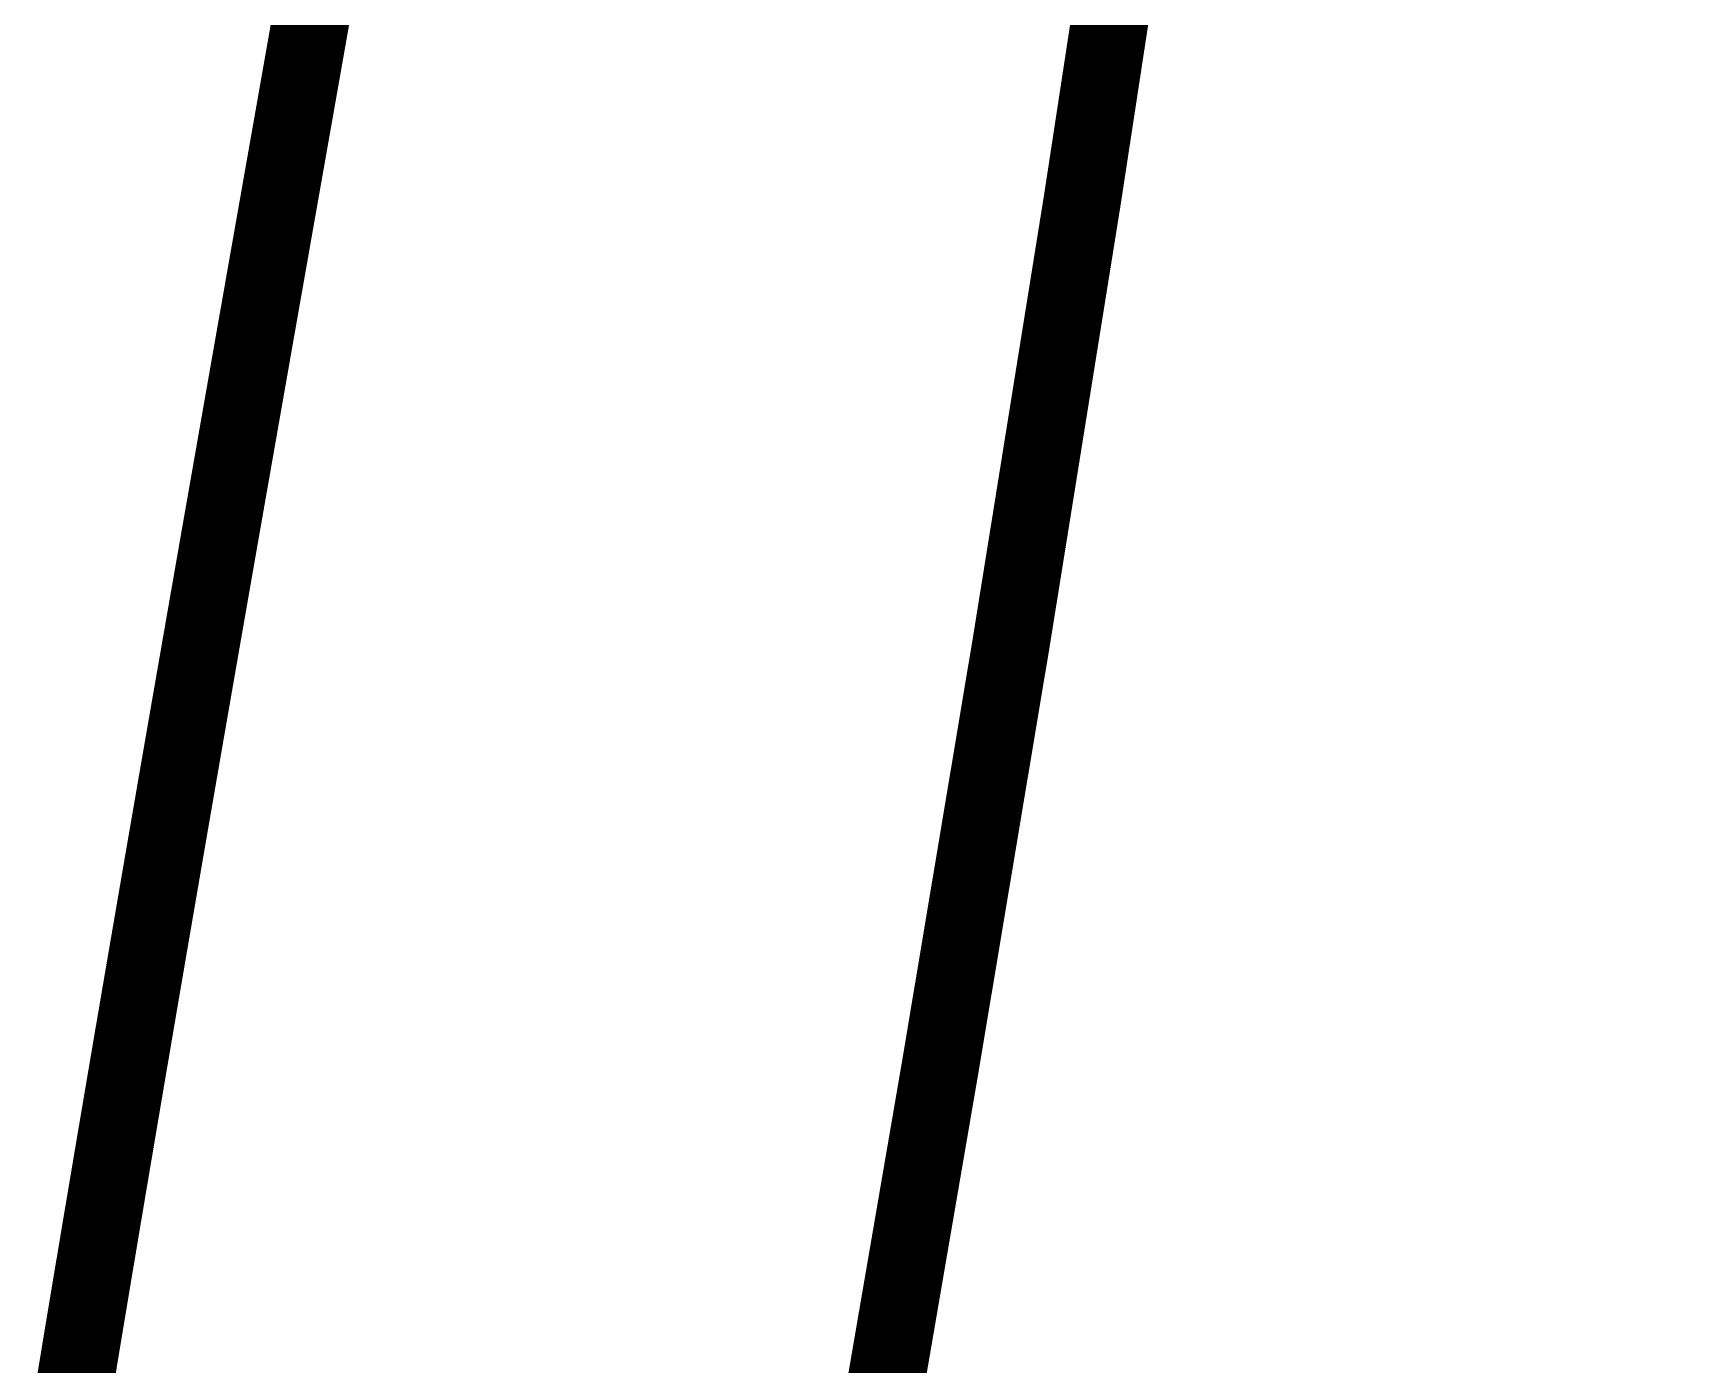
# Model space of a CAD drawing. Header units: inches. Extents: x -300 to 516, y -297 to 231.
# Drawn here: x -24.737 to -22.066, y -177.386 to -175.23 of the extents above; entities that cross this region are included whole.
import ezdxf

# ---------------------------------------------------------------- set-up
doc = ezdxf.new("R2010")
doc.units = ezdxf.units.IN
doc.header["$LTSCALE"] = 24
doc.header["$MEASUREMENT"] = 0
doc.layers.add('EXTERIOR ELEC EQUIP', color=190, linetype='Continuous')

msp = doc.modelspace()

# ---------------------------------------------------------------- linework, layer by layer
at = {"layer": 'EXTERIOR ELEC EQUIP', "const_width": 0.125}
msp.add_lwpolyline([(-22.12849, -167.2981), (-22.16409, -167.82911), (-22.23281, -168.71192), (-22.31167, -169.61206), (-22.39936, -170.51809), (-22.49454, -171.41853), (-22.5959, -172.30193), (-22.7021, -173.15682), (-22.81191, -173.97418), (-22.92437, -174.75467), (-23.03858, -175.50136), (-23.15368, -176.21735), (-23.26878, -176.90572), (-23.383, -177.56956), (-23.49546, -178.21194), (-23.60526, -179.02346), (-23.71181, -179.63201)], dxfattribs=at)
at = {"layer": 'EXTERIOR ELEC EQUIP', "color": 60, "const_width": 0.125}
msp.add_lwpolyline([(-24.67475, -177.44895), (-24.67447, -177.44724), (-24.67419, -177.44554), (-24.67391, -177.44384), (-24.67362, -177.44214), (-24.67334, -177.44044), (-24.67306, -177.43874), (-24.67278, -177.43703), (-24.6725, -177.43533), (-24.67222, -177.43363), (-24.67194, -177.43193), (-24.67166, -177.43023), (-24.67137, -177.42853), (-24.67109, -177.42682), (-24.67081, -177.42512), (-24.67053, -177.42342), (-24.67025, -177.42172), (-24.66997, -177.42002), (-24.66968, -177.41831), (-24.6694, -177.41661), (-24.66912, -177.41491), (-24.66884, -177.41321), (-24.66856, -177.4115), (-24.66828, -177.4098), (-24.66799, -177.4081), (-24.66771, -177.4064), (-24.66743, -177.40469), (-24.66715, -177.40299), (-24.66687, -177.40129), (-24.66658, -177.39958), (-24.6663, -177.39788), (-24.66602, -177.39618), (-24.66574, -177.39448), (-24.66546, -177.39277), (-24.66517, -177.39107), (-24.66489, -177.38937), (-24.66461, -177.38766), (-24.66433, -177.38596), (-24.66404, -177.38426), (-24.66376, -177.38255), (-24.66348, -177.38085), (-24.6632, -177.37914), (-24.66291, -177.37744), (-24.66263, -177.37574), (-24.66235, -177.37403), (-24.66206, -177.37233), (-24.66178, -177.37063), (-24.6615, -177.36892), (-24.66122, -177.36722), (-24.66093, -177.36551), (-24.66065, -177.36381), (-24.66037, -177.36211), (-24.66008, -177.3604), (-24.6598, -177.3587), (-24.65952, -177.35699), (-24.65924, -177.35529), (-24.65895, -177.35358), (-24.65867, -177.35188), (-24.65839, -177.35018), (-24.6581, -177.34847), (-24.65782, -177.34677), (-24.65754, -177.34506), (-24.65725, -177.34336), (-24.65697, -177.34165), (-24.65669, -177.33995), (-24.6564, -177.33824), (-24.65612, -177.33654), (-24.65583, -177.33483), (-24.65555, -177.33313), (-24.65527, -177.33142), (-24.65498, -177.32972), (-24.6547, -177.32801), (-24.65442, -177.32631), (-24.65413, -177.3246), (-24.65385, -177.32289), (-24.65356, -177.32119), (-24.65328, -177.31948), (-24.653, -177.31778), (-24.65271, -177.31607), (-24.65243, -177.31437), (-24.65214, -177.31266), (-24.65186, -177.31096), (-24.65158, -177.30925), (-24.65129, -177.30754), (-24.65101, -177.30584), (-24.65072, -177.30413), (-24.65044, -177.30243), (-24.65016, -177.30072), (-24.64987, -177.29901), (-24.64959, -177.29731), (-24.6493, -177.2956), (-24.64902, -177.29389), (-24.64873, -177.29219), (-24.64845, -177.29048), (-24.64816, -177.28877), (-24.64788, -177.28707), (-24.64759, -177.28536), (-24.64731, -177.28365), (-24.64702, -177.28195), (-24.64674, -177.28024), (-24.64646, -177.27853), (-24.64617, -177.27683), (-24.64589, -177.27512), (-24.6456, -177.27341), (-24.64532, -177.27171), (-24.64503, -177.27), (-24.64475, -177.26829), (-24.64446, -177.26658), (-24.64418, -177.26488), (-24.64389, -177.26317), (-24.6436, -177.26146), (-24.64332, -177.25975), (-24.64303, -177.25805), (-24.64275, -177.25634), (-24.64246, -177.25463), (-24.64218, -177.25292), (-24.64189, -177.25122), (-24.64161, -177.24951), (-24.64132, -177.2478), (-24.64104, -177.24609), (-24.64075, -177.24438), (-24.64046, -177.24268), (-24.64018, -177.24097), (-24.63989, -177.23926), (-24.63961, -177.23755), (-24.63932, -177.23584), (-24.63904, -177.23414), (-24.63875, -177.23243), (-24.63846, -177.23072), (-24.63818, -177.22901), (-24.63789, -177.2273), (-24.63761, -177.22559), (-24.63732, -177.22388), (-24.63703, -177.22218), (-24.63675, -177.22047), (-24.63646, -177.21876), (-24.63618, -177.21705), (-24.63589, -177.21534), (-24.6356, -177.21363), (-24.63532, -177.21192), (-24.63503, -177.21021), (-24.63474, -177.2085), (-24.63446, -177.20679), (-24.63417, -177.20509), (-24.63389, -177.20338), (-24.6336, -177.20167), (-24.63331, -177.19996), (-24.63303, -177.19825), (-24.63274, -177.19654), (-24.63245, -177.19483), (-24.63217, -177.19312), (-24.63188, -177.19141), (-24.63159, -177.1897), (-24.63131, -177.18799), (-24.63102, -177.18628), (-24.63073, -177.18457), (-24.63045, -177.18286), (-24.63016, -177.18115), (-24.62987, -177.17944), (-24.62958, -177.17773), (-24.6293, -177.17602), (-24.62901, -177.17431), (-24.62872, -177.1726), (-24.62844, -177.17089), (-24.62815, -177.16918), (-24.62786, -177.16747), (-24.62757, -177.16576), (-24.62729, -177.16405), (-24.627, -177.16234), (-24.62671, -177.16063), (-24.62642, -177.15891), (-24.62614, -177.1572), (-24.62585, -177.15549), (-24.62556, -177.15378), (-24.62527, -177.15207), (-24.62499, -177.15036), (-24.6247, -177.14865), (-24.62441, -177.14694), (-24.62412, -177.14523), (-24.62384, -177.14352), (-24.62355, -177.1418), (-24.62326, -177.14009), (-24.62297, -177.13838), (-24.62269, -177.13667), (-24.6224, -177.13496), (-24.62211, -177.13325), (-24.62182, -177.13154), (-24.62153, -177.12982), (-24.62125, -177.12811), (-24.62096, -177.1264), (-24.62067, -177.12469), (-24.62038, -177.12298), (-24.62009, -177.12127), (-24.6198, -177.11955), (-24.61952, -177.11784), (-24.61923, -177.11613), (-24.61894, -177.11442), (-24.61865, -177.11271), (-24.61836, -177.11099), (-24.61807, -177.10928), (-24.61779, -177.10757), (-24.6175, -177.10586), (-24.61721, -177.10414), (-24.61692, -177.10243), (-24.61663, -177.10072), (-24.61634, -177.09901), (-24.61605, -177.09729), (-24.61577, -177.09558), (-24.61548, -177.09387), (-24.61519, -177.09215), (-24.6149, -177.09044), (-24.61461, -177.08873), (-24.61432, -177.08702), (-24.61403, -177.0853), (-24.61374, -177.08359), (-24.61346, -177.08188), (-24.61317, -177.08016), (-24.61288, -177.07845), (-24.61259, -177.07674), (-24.6123, -177.07502), (-24.61201, -177.07331), (-24.61172, -177.0716), (-24.61143, -177.06988), (-24.61114, -177.06817), (-24.61085, -177.06646), (-24.61056, -177.06474), (-24.61027, -177.06303), (-24.60998, -177.06132), (-24.6097, -177.0596), (-24.60941, -177.05789), (-24.60912, -177.05617), (-24.60883, -177.05446), (-24.60854, -177.05275), (-24.60825, -177.05103), (-24.60796, -177.04932), (-24.60767, -177.0476), (-24.60738, -177.04589), (-24.60709, -177.04417), (-24.6068, -177.04246), (-24.60651, -177.04075), (-24.60622, -177.03903), (-24.60593, -177.03732), (-24.60564, -177.0356), (-24.60535, -177.03389), (-24.60506, -177.03217), (-24.60477, -177.03046), (-24.60448, -177.02874), (-24.60419, -177.02703), (-24.6039, -177.02531), (-24.60361, -177.0236), (-24.60332, -177.02188), (-24.60303, -177.02017), (-24.60274, -177.01845), (-24.60245, -177.01674), (-24.60216, -177.01502), (-24.60187, -177.01331), (-24.60158, -177.01159), (-24.60129, -177.00988), (-24.601, -177.00816), (-24.60071, -177.00645), (-24.60042, -177.00473), (-24.60013, -177.00302), (-24.59983, -177.0013), (-24.59954, -176.99958), (-24.59925, -176.99787), (-24.59896, -176.99615), (-24.59867, -176.99444), (-24.59838, -176.99272), (-24.59809, -176.99101), (-24.5978, -176.98929), (-24.59751, -176.98757), (-24.59722, -176.98586), (-24.59693, -176.98414), (-24.59664, -176.98243), (-24.59635, -176.98071), (-24.59605, -176.97899), (-24.59576, -176.97728), (-24.59547, -176.97556), (-24.59518, -176.97384), (-24.59489, -176.97213), (-24.5946, -176.97041), (-24.59431, -176.96869), (-24.59402, -176.96698), (-24.59373, -176.96526), (-24.59343, -176.96354), (-24.59314, -176.96183), (-24.59285, -176.96011), (-24.59256, -176.95839), (-24.59227, -176.95668), (-24.59198, -176.95496), (-24.59169, -176.95324), (-24.59139, -176.95153), (-24.5911, -176.94981), (-24.59081, -176.94809), (-24.59052, -176.94637), (-24.59023, -176.94466), (-24.58994, -176.94294), (-24.58964, -176.94122), (-24.58935, -176.9395), (-24.58906, -176.93779), (-24.58877, -176.93607), (-24.58848, -176.93435), (-24.58819, -176.93263), (-24.58789, -176.93092), (-24.5876, -176.9292), (-24.58731, -176.92748), (-24.58702, -176.92576), (-24.58673, -176.92404), (-24.58643, -176.92233), (-24.58614, -176.92061), (-24.58585, -176.91889), (-24.58556, -176.91717), (-24.58526, -176.91545), (-24.58497, -176.91374), (-24.58468, -176.91202), (-24.58439, -176.9103), (-24.5841, -176.90858), (-24.5838, -176.90686), (-24.58351, -176.90514), (-24.58322, -176.90343), (-24.58293, -176.90171), (-24.58263, -176.89999), (-24.58234, -176.89827), (-24.58205, -176.89655), (-24.58176, -176.89483), (-24.58146, -176.89311), (-24.58117, -176.89139), (-24.58088, -176.88968), (-24.58058, -176.88796), (-24.58029, -176.88624), (-24.58, -176.88452), (-24.57971, -176.8828), (-24.57941, -176.88108), (-24.57912, -176.87936), (-24.57883, -176.87764), (-24.57854, -176.87592), (-24.57824, -176.8742), (-24.57795, -176.87248), (-24.57766, -176.87076), (-24.57736, -176.86904), (-24.57707, -176.86733), (-24.57678, -176.86561), (-24.57648, -176.86389), (-24.57619, -176.86217), (-24.5759, -176.86045), (-24.5756, -176.85873), (-24.57531, -176.85701), (-24.57502, -176.85529), (-24.57472, -176.85357), (-24.57443, -176.85185), (-24.57414, -176.85013), (-24.57384, -176.84841), (-24.57355, -176.84669), (-24.57326, -176.84497), (-24.57296, -176.84325), (-24.57267, -176.84153), (-24.57238, -176.8398), (-24.57208, -176.83808), (-24.57179, -176.83636), (-24.5715, -176.83464), (-24.5712, -176.83292), (-24.57091, -176.8312), (-24.57061, -176.82948), (-24.57032, -176.82776), (-24.57003, -176.82604), (-24.56973, -176.82432), (-24.56944, -176.8226), (-24.56915, -176.82088), (-24.56885, -176.81916), (-24.56856, -176.81744), (-24.56826, -176.81571), (-24.56797, -176.81399), (-24.56768, -176.81227), (-24.56738, -176.81055), (-24.56709, -176.80883), (-24.56679, -176.80711), (-24.5665, -176.80539), (-24.5662, -176.80366), (-24.56591, -176.80194), (-24.56562, -176.80022), (-24.56532, -176.7985), (-24.56503, -176.79678), (-24.56473, -176.79506), (-24.56444, -176.79334), (-24.56414, -176.79161), (-24.56385, -176.78989), (-24.56355, -176.78817), (-24.56326, -176.78645), (-24.56297, -176.78473), (-24.56267, -176.783), (-24.56238, -176.78128), (-24.56208, -176.77956), (-24.56179, -176.77784), (-24.56149, -176.77612), (-24.5612, -176.77439), (-24.5609, -176.77267), (-24.56061, -176.77095), (-24.56031, -176.76923), (-24.56002, -176.7675), (-24.55972, -176.76578), (-24.55943, -176.76406), (-24.55913, -176.76234), (-24.55884, -176.76061), (-24.55854, -176.75889), (-24.55825, -176.75717), (-24.55795, -176.75544), (-24.55766, -176.75372), (-24.55736, -176.752), (-24.55707, -176.75028), (-24.55677, -176.74855), (-24.55648, -176.74683), (-24.55618, -176.74511), (-24.55589, -176.74338), (-24.55559, -176.74166), (-24.5553, -176.73994), (-24.555, -176.73821), (-24.55471, -176.73649), (-24.55441, -176.73477), (-24.55412, -176.73304), (-24.55382, -176.73132), (-24.55352, -176.7296), (-24.55323, -176.72787), (-24.55293, -176.72615), (-24.55264, -176.72443), (-24.55234, -176.7227), (-24.55205, -176.72098), (-24.55175, -176.71925), (-24.55146, -176.71753), (-24.55116, -176.71581), (-24.55086, -176.71408), (-24.55057, -176.71236), (-24.55027, -176.71063), (-24.54998, -176.70891), (-24.54968, -176.70719), (-24.54938, -176.70546), (-24.54909, -176.70374), (-24.54879, -176.70201), (-24.5485, -176.70029), (-24.5482, -176.69856), (-24.5479, -176.69684), (-24.54761, -176.69512), (-24.54731, -176.69339), (-24.54702, -176.69167), (-24.54672, -176.68994), (-24.54642, -176.68822), (-24.54613, -176.68649), (-24.54583, -176.68477), (-24.54554, -176.68304), (-24.54524, -176.68132), (-24.54494, -176.67959), (-24.54465, -176.67787), (-24.54435, -176.67614), (-24.54405, -176.67442), (-24.54376, -176.67269), (-24.54346, -176.67097), (-24.54316, -176.66924), (-24.54287, -176.66752), (-24.54257, -176.66579), (-24.54227, -176.66407), (-24.54198, -176.66234), (-24.54168, -176.66061), (-24.54138, -176.65889), (-24.54109, -176.65716), (-24.54079, -176.65544), (-24.54049, -176.65371), (-24.5402, -176.65199), (-24.5399, -176.65026), (-24.5396, -176.64853), (-24.53931, -176.64681), (-24.53901, -176.64508), (-24.53871, -176.64336), (-24.53842, -176.64163), (-24.53812, -176.6399), (-24.53782, -176.63818), (-24.53753, -176.63645), (-24.53723, -176.63473), (-24.53693, -176.633), (-24.53663, -176.63127), (-24.53634, -176.62955), (-24.53604, -176.62782), (-24.53574, -176.62609), (-24.53545, -176.62437), (-24.53515, -176.62264), (-24.53485, -176.62092), (-24.53455, -176.61919), (-24.53426, -176.61746), (-24.53396, -176.61574), (-24.53366, -176.61401), (-24.53336, -176.61228), (-24.53307, -176.61055), (-24.53277, -176.60883), (-24.53247, -176.6071), (-24.53217, -176.60537), (-24.53188, -176.60365), (-24.53158, -176.60192), (-24.53128, -176.60019), (-24.53098, -176.59847), (-24.53069, -176.59674), (-24.53039, -176.59501), (-24.53009, -176.59328), (-24.52979, -176.59156), (-24.5295, -176.58983), (-24.5292, -176.5881), (-24.5289, -176.58637), (-24.5286, -176.58465), (-24.5283, -176.58292), (-24.52801, -176.58119), (-24.52771, -176.57946), (-24.52741, -176.57774), (-24.52711, -176.57601), (-24.52681, -176.57428), (-24.52652, -176.57255), (-24.52622, -176.57082), (-24.52592, -176.5691), (-24.52562, -176.56737), (-24.52532, -176.56564), (-24.52503, -176.56391), (-24.52473, -176.56218), (-24.52443, -176.56046), (-24.52413, -176.55873), (-24.52383, -176.557), (-24.52354, -176.55527), (-24.52324, -176.55354), (-24.52294, -176.55181), (-24.52264, -176.55009), (-24.52234, -176.54836), (-24.52204, -176.54663), (-24.52174, -176.5449), (-24.52145, -176.54317), (-24.52115, -176.54144), (-24.52085, -176.53971), (-24.52055, -176.53798), (-24.52025, -176.53626), (-24.51995, -176.53453), (-24.51965, -176.5328), (-24.51936, -176.53107), (-24.51906, -176.52934), (-24.51876, -176.52761), (-24.51846, -176.52588), (-24.51816, -176.52415), (-24.51786, -176.52242), (-24.51756, -176.52069), (-24.51727, -176.51896), (-24.51697, -176.51723), (-24.51667, -176.51551), (-24.51637, -176.51378), (-24.51607, -176.51205), (-24.51577, -176.51032), (-24.51547, -176.50859), (-24.51517, -176.50686), (-24.51487, -176.50513), (-24.51457, -176.5034), (-24.51428, -176.50167), (-24.51398, -176.49994), (-24.51368, -176.49821), (-24.51338, -176.49648), (-24.51308, -176.49475), (-24.51278, -176.49302), (-24.51248, -176.49129), (-24.51218, -176.48956), (-24.51188, -176.48783), (-24.51158, -176.4861), (-24.51128, -176.48437), (-24.51098, -176.48264), (-24.51068, -176.48091), (-24.51038, -176.47918), (-24.51009, -176.47745), (-24.50979, -176.47572), (-24.50949, -176.47399), (-24.50919, -176.47226), (-24.50889, -176.47052), (-24.50859, -176.46879), (-24.50829, -176.46706), (-24.50799, -176.46533), (-24.50769, -176.4636), (-24.50739, -176.46187), (-24.50709, -176.46014), (-24.50679, -176.45841), (-24.50649, -176.45668), (-24.50619, -176.45495), (-24.50589, -176.45322), (-24.50559, -176.45148), (-24.50529, -176.44975), (-24.50499, -176.44802), (-24.50469, -176.44629), (-24.50439, -176.44456), (-24.50409, -176.44283), (-24.50379, -176.4411), (-24.50349, -176.43937), (-24.50319, -176.43763), (-24.50289, -176.4359), (-24.50259, -176.43417), (-24.50229, -176.43244), (-24.50199, -176.43071), (-24.50169, -176.42898), (-24.50139, -176.42724), (-24.50109, -176.42551), (-24.50079, -176.42378), (-24.50049, -176.42205), (-24.50019, -176.42032), (-24.49989, -176.41859), (-24.49959, -176.41685), (-24.49929, -176.41512), (-24.49899, -176.41339), (-24.49869, -176.41166), (-24.49839, -176.40992), (-24.49809, -176.40819), (-24.49779, -176.40646), (-24.49749, -176.40473), (-24.49719, -176.403), (-24.49689, -176.40126), (-24.49658, -176.39953), (-24.49628, -176.3978), (-24.49598, -176.39607), (-24.49568, -176.39433), (-24.49538, -176.3926), (-24.49508, -176.39087), (-24.49478, -176.38914), (-24.49448, -176.3874), (-24.49418, -176.38567), (-24.49388, -176.38394), (-24.49358, -176.3822), (-24.49328, -176.38047), (-24.49298, -176.37874), (-24.49268, -176.377), (-24.49237, -176.37527), (-24.49207, -176.37354), (-24.49177, -176.37181), (-24.49147, -176.37007), (-24.49117, -176.36834), (-24.49087, -176.36661), (-24.49057, -176.36487), (-24.49027, -176.36314), (-24.48997, -176.36141), (-24.48967, -176.35967), (-24.48936, -176.35794), (-24.48906, -176.35621), (-24.48876, -176.35447), (-24.48846, -176.35274), (-24.48816, -176.351), (-24.48786, -176.34927), (-24.48756, -176.34754), (-24.48726, -176.3458), (-24.48695, -176.34407), (-24.48665, -176.34234), (-24.48635, -176.3406), (-24.48605, -176.33887), (-24.48575, -176.33713), (-24.48545, -176.3354), (-24.48515, -176.33366), (-24.48485, -176.33193), (-24.48454, -176.3302), (-24.48424, -176.32846), (-24.48394, -176.32673), (-24.48364, -176.32499), (-24.48334, -176.32326), (-24.48304, -176.32152), (-24.48273, -176.31979), (-24.48243, -176.31806), (-24.48213, -176.31632), (-24.48183, -176.31459), (-24.48153, -176.31285), (-24.48123, -176.31112), (-24.48092, -176.30938), (-24.48062, -176.30765), (-24.48032, -176.30591), (-24.48002, -176.30418), (-24.47972, -176.30244), (-24.47941, -176.30071), (-24.47911, -176.29897), (-24.47881, -176.29724), (-24.47851, -176.2955), (-24.47821, -176.29377), (-24.47791, -176.29203), (-24.4776, -176.2903), (-24.4773, -176.28856), (-24.477, -176.28683), (-24.4767, -176.28509), (-24.47639, -176.28336), (-24.47609, -176.28162), (-24.47579, -176.27989), (-24.47549, -176.27815), (-24.47519, -176.27641), (-24.47488, -176.27468), (-24.47458, -176.27294), (-24.47428, -176.27121), (-24.47398, -176.26947), (-24.47368, -176.26774), (-24.47337, -176.266), (-24.47307, -176.26426), (-24.47277, -176.26253), (-24.47247, -176.26079), (-24.47216, -176.25906), (-24.47186, -176.25732), (-24.47156, -176.25558), (-24.47126, -176.25385), (-24.47095, -176.25211), (-24.47065, -176.25038), (-24.47035, -176.24864), (-24.47005, -176.2469), (-24.46974, -176.24517), (-24.46944, -176.24343), (-24.46914, -176.24169), (-24.46884, -176.23996), (-24.46853, -176.23822), (-24.46823, -176.23648), (-24.46793, -176.23475), (-24.46762, -176.23301), (-24.46732, -176.23127), (-24.46702, -176.22954), (-24.46672, -176.2278), (-24.46641, -176.22606), (-24.46611, -176.22433), (-24.46581, -176.22259), (-24.46551, -176.22085), (-24.4652, -176.21912), (-24.4649, -176.21738), (-24.4646, -176.21564), (-24.46429, -176.21391), (-24.46399, -176.21217), (-24.46369, -176.21043), (-24.46338, -176.20869), (-24.46308, -176.20696), (-24.46278, -176.20522), (-24.46248, -176.20348), (-24.46217, -176.20175), (-24.46187, -176.20001), (-24.46157, -176.19827), (-24.46126, -176.19653), (-24.46096, -176.1948), (-24.46066, -176.19306), (-24.46035, -176.19132), (-24.46005, -176.18958), (-24.45975, -176.18784), (-24.45944, -176.18611), (-24.45914, -176.18437), (-24.45884, -176.18263), (-24.45853, -176.18089), (-24.45823, -176.17916), (-24.45793, -176.17742), (-24.45762, -176.17568), (-24.45732, -176.17394), (-24.45702, -176.1722), (-24.45671, -176.17047), (-24.45641, -176.16873), (-24.45611, -176.16699), (-24.4558, -176.16525), (-24.4555, -176.16351), (-24.4552, -176.16177), (-24.45489, -176.16004), (-24.45459, -176.1583), (-24.45428, -176.15656), (-24.45398, -176.15482), (-24.45368, -176.15308), (-24.45337, -176.15134), (-24.45307, -176.1496), (-24.45277, -176.14787), (-24.45246, -176.14613), (-24.45216, -176.14439), (-24.45185, -176.14265), (-24.45155, -176.14091), (-24.45125, -176.13917), (-24.45094, -176.13743), (-24.45064, -176.13569), (-24.45034, -176.13395), (-24.45003, -176.13222), (-24.44973, -176.13048), (-24.44942, -176.12874), (-24.44912, -176.127), (-24.44882, -176.12526), (-24.44851, -176.12352), (-24.44821, -176.12178), (-24.4479, -176.12004), (-24.4476, -176.1183), (-24.4473, -176.11656), (-24.44699, -176.11482), (-24.44669, -176.11308), (-24.44638, -176.11134), (-24.44608, -176.1096), (-24.44577, -176.10786), (-24.44547, -176.10612), (-24.44517, -176.10439), (-24.44486, -176.10265), (-24.44456, -176.10091), (-24.44425, -176.09917), (-24.44395, -176.09743), (-24.44365, -176.09569), (-24.44334, -176.09395), (-24.44304, -176.09221), (-24.44273, -176.09047), (-24.44243, -176.08873), (-24.44212, -176.08699), (-24.44182, -176.08525), (-24.44151, -176.08351), (-24.44121, -176.08177), (-24.44091, -176.08003), (-24.4406, -176.07828), (-24.4403, -176.07654), (-24.43999, -176.0748), (-24.43969, -176.07306), (-24.43938, -176.07132), (-24.43908, -176.06958), (-24.43877, -176.06784), (-24.43847, -176.0661), (-24.43816, -176.06436), (-24.43786, -176.06262), (-24.43755, -176.06088), (-24.43725, -176.05914), (-24.43695, -176.0574), (-24.43664, -176.05566), (-24.43634, -176.05392), (-24.43603, -176.05218), (-24.43573, -176.05043), (-24.43542, -176.04869), (-24.43512, -176.04695), (-24.43481, -176.04521), (-24.43451, -176.04347), (-24.4342, -176.04173), (-24.4339, -176.03999), (-24.43359, -176.03825), (-24.43329, -176.03651), (-24.43298, -176.03476), (-24.43268, -176.03302), (-24.43237, -176.03128), (-24.43207, -176.02954), (-24.43176, -176.0278), (-24.43146, -176.02606), (-24.43115, -176.02432), (-24.43085, -176.02257), (-24.43054, -176.02083), (-24.43024, -176.01909), (-24.42993, -176.01735), (-24.42963, -176.01561), (-24.42932, -176.01387), (-24.42902, -176.01212), (-24.42871, -176.01038), (-24.42841, -176.00864), (-24.4281, -176.0069), (-24.4278, -176.00516), (-24.42749, -176.00341), (-24.42718, -176.00167), (-24.42688, -175.99993), (-24.42657, -175.99819), (-24.42627, -175.99645), (-24.42596, -175.9947), (-24.42566, -175.99296), (-24.42535, -175.99122), (-24.42505, -175.98948), (-24.42474, -175.98773), (-24.42444, -175.98599), (-24.42413, -175.98425), (-24.42383, -175.98251), (-24.42352, -175.98076), (-24.42321, -175.97902), (-24.42291, -175.97728), (-24.4226, -175.97554), (-24.4223, -175.97379), (-24.42199, -175.97205), (-24.42169, -175.97031), (-24.42138, -175.96857), (-24.42108, -175.96682), (-24.42077, -175.96508), (-24.42046, -175.96334), (-24.42016, -175.96159), (-24.41985, -175.95985), (-24.41955, -175.95811), (-24.41924, -175.95636), (-24.41894, -175.95462), (-24.41863, -175.95288), (-24.41832, -175.95114), (-24.41802, -175.94939), (-24.41771, -175.94765), (-24.41741, -175.94591), (-24.4171, -175.94416), (-24.41679, -175.94242), (-24.41649, -175.94068), (-24.41618, -175.93893), (-24.41588, -175.93719), (-24.41557, -175.93545), (-24.41526, -175.9337), (-24.41496, -175.93196), (-24.41465, -175.93021), (-24.41435, -175.92847), (-24.41404, -175.92673), (-24.41373, -175.92498), (-24.41343, -175.92324), (-24.41312, -175.9215), (-24.41282, -175.91975), (-24.41251, -175.91801), (-24.4122, -175.91626), (-24.4119, -175.91452), (-24.41159, -175.91278), (-24.41129, -175.91103), (-24.41098, -175.90929), (-24.41067, -175.90754), (-24.41037, -175.9058), (-24.41006, -175.90406), (-24.40975, -175.90231), (-24.40945, -175.90057), (-24.40914, -175.89882), (-24.40884, -175.89708), (-24.40853, -175.89533), (-24.40822, -175.89359), (-24.40792, -175.89184), (-24.40761, -175.8901), (-24.4073, -175.88836), (-24.407, -175.88661), (-24.40669, -175.88487), (-24.40639, -175.88312), (-24.40608, -175.88138), (-24.40577, -175.87963), (-24.40547, -175.87789), (-24.40516, -175.87614), (-24.40485, -175.8744), (-24.40455, -175.87265), (-24.40424, -175.87091), (-24.40393, -175.86916), (-24.40363, -175.86742), (-24.40332, -175.86567), (-24.40301, -175.86393), (-24.40271, -175.86218), (-24.4024, -175.86044), (-24.40209, -175.85869), (-24.40179, -175.85695), (-24.40148, -175.8552), (-24.40117, -175.85346), (-24.40087, -175.85171), (-24.40056, -175.84997), (-24.40025, -175.84822), (-24.39995, -175.84648), (-24.39964, -175.84473), (-24.39933, -175.84298), (-24.39903, -175.84124), (-24.39872, -175.83949), (-24.39841, -175.83775), (-24.39811, -175.836), (-24.3978, -175.83426), (-24.39749, -175.83251), (-24.39719, -175.83076), (-24.39688, -175.82902), (-24.39657, -175.82727), (-24.39627, -175.82553), (-24.39596, -175.82378), (-24.39565, -175.82204), (-24.39534, -175.82029), (-24.39504, -175.81854), (-24.39473, -175.8168), (-24.39442, -175.81505), (-24.39412, -175.8133), (-24.39381, -175.81156), (-24.3935, -175.80981), (-24.3932, -175.80807), (-24.39289, -175.80632), (-24.39258, -175.80457), (-24.39227, -175.80283), (-24.39197, -175.80108), (-24.39166, -175.79933), (-24.39135, -175.79759), (-24.39105, -175.79584), (-24.39074, -175.79409), (-24.39043, -175.79235), (-24.39012, -175.7906), (-24.38982, -175.78885), (-24.38951, -175.78711), (-24.3892, -175.78536), (-24.3889, -175.78361), (-24.38859, -175.78187), (-24.38828, -175.78012), (-24.38797, -175.77837), (-24.38767, -175.77663), (-24.38736, -175.77488), (-24.38705, -175.77313), (-24.38674, -175.77139), (-24.38644, -175.76964), (-24.38613, -175.76789), (-24.38582, -175.76615), (-24.38552, -175.7644), (-24.38521, -175.76265), (-24.3849, -175.7609), (-24.38459, -175.75916), (-24.38429, -175.75741), (-24.38398, -175.75566), (-24.38367, -175.75391), (-24.38336, -175.75217), (-24.38306, -175.75042), (-24.38275, -175.74867), (-24.38244, -175.74692), (-24.38213, -175.74518), (-24.38183, -175.74343), (-24.38152, -175.74168), (-24.38121, -175.73993), (-24.3809, -175.73819), (-24.3806, -175.73644), (-24.38029, -175.73469), (-24.37998, -175.73294), (-24.37967, -175.7312), (-24.37936, -175.72945), (-24.37906, -175.7277), (-24.37875, -175.72595), (-24.37844, -175.7242), (-24.37813, -175.72246), (-24.37783, -175.72071), (-24.37752, -175.71896), (-24.37721, -175.71721), (-24.3769, -175.71546), (-24.3766, -175.71372), (-24.37629, -175.71197), (-24.37598, -175.71022), (-24.37567, -175.70847), (-24.37536, -175.70672), (-24.37506, -175.70497), (-24.37475, -175.70323), (-24.37444, -175.70148), (-24.37413, -175.69973), (-24.37382, -175.69798), (-24.37352, -175.69623), (-24.37321, -175.69448), (-24.3729, -175.69273), (-24.37259, -175.69099), (-24.37229, -175.68924), (-24.37198, -175.68749), (-24.37167, -175.68574), (-24.37136, -175.68399), (-24.37105, -175.68224), (-24.37075, -175.68049), (-24.37044, -175.67874), (-24.37013, -175.677), (-24.36982, -175.67525), (-24.36951, -175.6735), (-24.36921, -175.67175), (-24.3689, -175.67), (-24.36859, -175.66825), (-24.36828, -175.6665), (-24.36797, -175.66475), (-24.36767, -175.663), (-24.36736, -175.66125), (-24.36705, -175.6595), (-24.36674, -175.65776), (-24.36643, -175.65601), (-24.36612, -175.65426), (-24.36582, -175.65251), (-24.36551, -175.65076), (-24.3652, -175.64901), (-24.36489, -175.64726), (-24.36458, -175.64551), (-24.36428, -175.64376), (-24.36397, -175.64201), (-24.36366, -175.64026), (-24.36335, -175.63851), (-24.36304, -175.63676), (-24.36273, -175.63501), (-24.36243, -175.63326), (-24.36212, -175.63151), (-24.36181, -175.62976), (-24.3615, -175.62801), (-24.36119, -175.62626), (-24.36088, -175.62451), (-24.36058, -175.62276), (-24.36027, -175.62101), (-24.35996, -175.61926), (-24.35965, -175.61751), (-24.35934, -175.61576), (-24.35903, -175.61401), (-24.35873, -175.61226), (-24.35842, -175.61051), (-24.35811, -175.60876), (-24.3578, -175.60701), (-24.35749, -175.60526), (-24.35718, -175.60351), (-24.35687, -175.60176), (-24.35657, -175.60001), (-24.35626, -175.59826), (-24.35595, -175.59651), (-24.35564, -175.59476), (-24.35533, -175.59301), (-24.35502, -175.59126), (-24.35471, -175.58951), (-24.35441, -175.58776), (-24.3541, -175.58601), (-24.35379, -175.58425), (-24.35348, -175.5825), (-24.35317, -175.58075), (-24.35286, -175.579), (-24.35255, -175.57725), (-24.35225, -175.5755), (-24.35194, -175.57375), (-24.35163, -175.572), (-24.35132, -175.57025), (-24.35101, -175.5685), (-24.3507, -175.56675), (-24.35039, -175.56499), (-24.35009, -175.56324), (-24.34978, -175.56149), (-24.34947, -175.55974), (-24.34916, -175.55799), (-24.34885, -175.55624), (-24.34854, -175.55449), (-24.34823, -175.55274), (-24.34792, -175.55098), (-24.34762, -175.54923), (-24.34731, -175.54748), (-24.347, -175.54573), (-24.34669, -175.54398), (-24.34638, -175.54223), (-24.34607, -175.54048), (-24.34576, -175.53872), (-24.34545, -175.53697), (-24.34514, -175.53522), (-24.34484, -175.53347), (-24.34453, -175.53172), (-24.34422, -175.52997), (-24.34391, -175.52821), (-24.3436, -175.52646), (-24.34329, -175.52471), (-24.34298, -175.52296), (-24.34267, -175.52121), (-24.34236, -175.51946), (-24.34206, -175.5177), (-24.34175, -175.51595), (-24.34144, -175.5142), (-24.34113, -175.51245), (-24.34082, -175.5107), (-24.34051, -175.50894), (-24.3402, -175.50719), (-24.33989, -175.50544), (-24.33958, -175.50369), (-24.33927, -175.50193), (-24.33897, -175.50018), (-24.33866, -175.49843), (-24.33835, -175.49668), (-24.33804, -175.49492), (-24.33773, -175.49317), (-24.33742, -175.49142), (-24.33711, -175.48967), (-24.3368, -175.48792), (-24.33649, -175.48616), (-24.33618, -175.48441), (-24.33587, -175.48266), (-24.33557, -175.4809), (-24.33526, -175.47915), (-24.33495, -175.4774), (-24.33464, -175.47565), (-24.33433, -175.47389), (-24.33402, -175.47214), (-24.33371, -175.47039), (-24.3334, -175.46864), (-24.33309, -175.46688), (-24.33278, -175.46513), (-24.33247, -175.46338), (-24.33216, -175.46162), (-24.33186, -175.45987), (-24.33155, -175.45812), (-24.33124, -175.45636), (-24.33093, -175.45461), (-24.33062, -175.45286), (-24.33031, -175.45111), (-24.33, -175.44935), (-24.32969, -175.4476), (-24.32938, -175.44585), (-24.32907, -175.44409), (-24.32876, -175.44234), (-24.32845, -175.44059), (-24.32814, -175.43883), (-24.32783, -175.43708), (-24.32753, -175.43533), (-24.32722, -175.43357), (-24.32691, -175.43182), (-24.3266, -175.43007), (-24.32629, -175.42831), (-24.32598, -175.42656), (-24.32567, -175.4248), (-24.32536, -175.42305), (-24.32505, -175.4213), (-24.32474, -175.41954), (-24.32443, -175.41779), (-24.32412, -175.41604), (-24.32381, -175.41428), (-24.3235, -175.41253), (-24.32319, -175.41077), (-24.32288, -175.40902), (-24.32257, -175.40727), (-24.32227, -175.40551), (-24.32196, -175.40376), (-24.32165, -175.402), (-24.32134, -175.40025), (-24.32103, -175.3985), (-24.32072, -175.39674), (-24.32041, -175.39499), (-24.3201, -175.39323), (-24.31979, -175.39148), (-24.31948, -175.38973), (-24.31917, -175.38797), (-24.31886, -175.38622), (-24.31855, -175.38446), (-24.31824, -175.38271), (-24.31793, -175.38095), (-24.31762, -175.3792), (-24.31731, -175.37745), (-24.317, -175.37569), (-24.31669, -175.37394), (-24.31638, -175.37218), (-24.31607, -175.37043), (-24.31576, -175.36867), (-24.31545, -175.36692), (-24.31515, -175.36516), (-24.31484, -175.36341), (-24.31453, -175.36165), (-24.31422, -175.3599), (-24.31391, -175.35814), (-24.3136, -175.35639), (-24.31329, -175.35463), (-24.31298, -175.35288), (-24.31267, -175.35112), (-24.31236, -175.34937), (-24.31205, -175.34761), (-24.31174, -175.34586), (-24.31143, -175.3441), (-24.31112, -175.34235), (-24.31081, -175.34059), (-24.3105, -175.33884), (-24.31019, -175.33708), (-24.30988, -175.33533), (-24.30957, -175.33357), (-24.30926, -175.33182), (-24.30895, -175.33006), (-24.30864, -175.32831), (-24.30833, -175.32655), (-24.30802, -175.3248), (-24.30771, -175.32304), (-24.3074, -175.32129), (-24.30709, -175.31953), (-24.30678, -175.31778), (-24.30647, -175.31602), (-24.30616, -175.31426), (-24.30585, -175.31251), (-24.30554, -175.31075), (-24.30523, -175.309), (-24.30492, -175.30724), (-24.30461, -175.30549), (-24.3043, -175.30373), (-24.30399, -175.30198), (-24.30369, -175.30022), (-24.30338, -175.29846), (-24.30307, -175.29671), (-24.30276, -175.29495), (-24.30245, -175.2932), (-24.30214, -175.29144), (-24.30183, -175.28968), (-24.30152, -175.28793), (-24.30121, -175.28617), (-24.3009, -175.28442), (-24.30059, -175.28266), (-24.30028, -175.2809), (-24.29997, -175.27915), (-24.29966, -175.27739), (-24.29935, -175.27564), (-24.29904, -175.27388), (-24.29873, -175.27212), (-24.29842, -175.27037), (-24.29811, -175.26861), (-24.2978, -175.26685), (-24.29749, -175.2651), (-24.29718, -175.26334), (-24.29687, -175.26159), (-24.29656, -175.25983), (-24.29625, -175.25807), (-24.29594, -175.25632), (-24.29563, -175.25456), (-24.29532, -175.2528), (-24.29501, -175.25105), (-24.2947, -175.24929), (-24.29439, -175.24753), (-24.29408, -175.24578), (-24.29377, -175.24402), (-24.29346, -175.24226), (-24.29315, -175.24051), (-24.29284, -175.23875), (-24.29253, -175.23699), (-24.29222, -175.23524), (-24.29191, -175.23348), (-24.2916, -175.23172), (-24.29129, -175.22997), (-24.29098, -175.22821), (-24.29067, -175.22645), (-24.29036, -175.2247), (-24.29005, -175.22294), (-24.28974, -175.22118), (-24.28943, -175.21942), (-24.28912, -175.21767), (-24.28881, -175.21591), (-24.2885, -175.21415), (-24.28819, -175.2124), (-24.28788, -175.21064), (-24.28757, -175.20888), (-24.28726, -175.20712), (-24.28695, -175.20537), (-24.28664, -175.20361), (-24.28633, -175.20185), (-24.28602, -175.20009), (-24.28571, -175.19834), (-24.2854, -175.19658), (-24.28509, -175.19482), (-24.28478, -175.19306), (-24.28447, -175.19131), (-24.28416, -175.18955), (-24.28385, -175.18779), (-24.28354, -175.18603), (-24.28323, -175.18428), (-24.28292, -175.18252), (-24.28261, -175.18076), (-24.2823, -175.179), (-24.28199, -175.17725), (-24.28167, -175.17549), (-24.28136, -175.17373), (-24.28105, -175.17197), (-24.28074, -175.17021), (-24.28043, -175.16846), (-24.28012, -175.1667)], dxfattribs=at)

doc.saveas('drawing.dxf')
